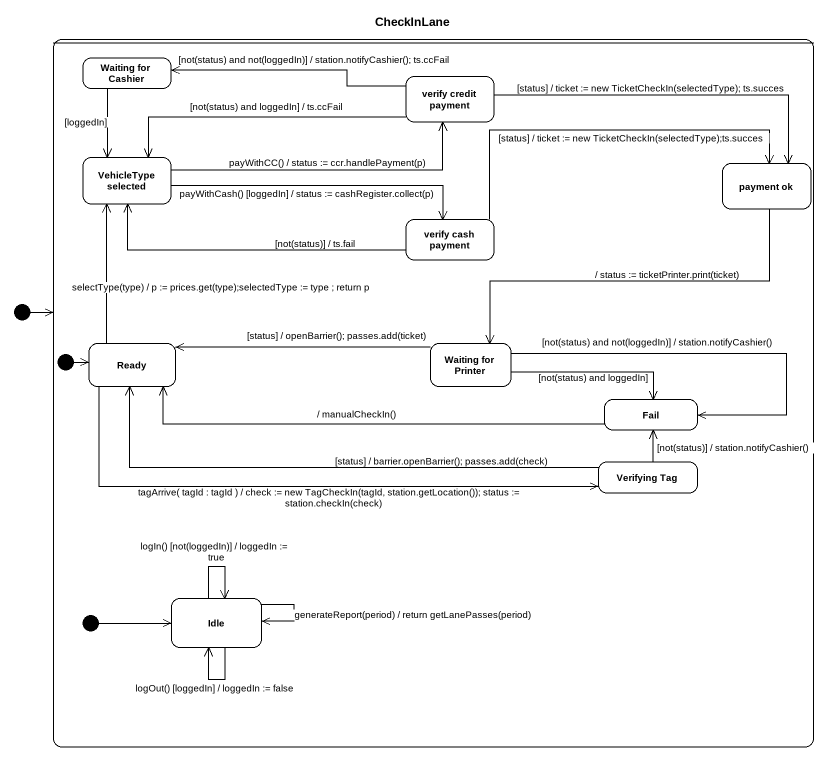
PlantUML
@startuml
title CheckInLane
hide empty description
state " " as state1 {
  state "Waiting for Cashier" as Waiting_for_Cashier
  state "verify credit payment" as verify_credit_payment
  state "VehicleType selected" as VehicleType_selected
  state "payment ok" as payment_ok
  state "verify cash payment" as verify_cash_payment
  state initial2 <<start>>
  state Ready
  state "Waiting for Printer" as Waiting_for_Printer
  state Fail
  state "Verifying Tag" as Verifying_Tag
  state Idle
  state initial3 <<start>>
}
[*] -right-> state1
Waiting_for_Cashier --> VehicleType_selected : [loggedIn]
verify_credit_payment -left-> Waiting_for_Cashier : [not(status) and not(loggedIn)] / station.notifyCashier(); ts.ccFail
verify_credit_payment -left-> VehicleType_selected : [not(status) and loggedIn] / ts.ccFail
verify_credit_payment -right-> payment_ok : [status] / ticket := new TicketCheckIn(selectedType); ts.succes
VehicleType_selected -right-> verify_credit_payment : payWithCC() / status := ccr.handlePayment(p)
VehicleType_selected -right-> verify_cash_payment : payWithCash() [loggedIn] / status := cashRegister.collect(p)
payment_ok --> Waiting_for_Printer : / status := ticketPrinter.print(ticket)
verify_cash_payment -left-> VehicleType_selected : [not(status)] / ts.fail
verify_cash_payment -right-> payment_ok : [status] / ticket := new TicketCheckIn(selectedType);ts.succes
initial2 -right-> Ready
Ready -up-> VehicleType_selected : selectType(type) / p := prices.get(type);selectedType := type ; return p
Ready -right-> Verifying_Tag : tagArrive( tagId : tagId ) / check := new TagCheckIn(tagId, station.getLocation()); status := station.checkIn(check)
Waiting_for_Printer -left-> Ready : [status] / openBarrier(); passes.add(ticket)
Waiting_for_Printer -right-> Fail : [not(status) and not(loggedIn)] / station.notifyCashier()
Waiting_for_Printer -right-> Fail : [not(status) and loggedIn]
Fail -left-> Ready : / manualCheckIn()
Verifying_Tag -left-> Ready : [status] / barrier.openBarrier(); passes.add(check)
Verifying_Tag -up-> Fail : [not(status)] / station.notifyCashier()
Idle --> Idle : generateReport(period) / return getLanePasses(period)
Idle --> Idle : logIn() [not(loggedIn)] / loggedIn := true
Idle --> Idle : logOut() [loggedIn] / loggedIn := false
initial3 -right-> Idle
@enduml
